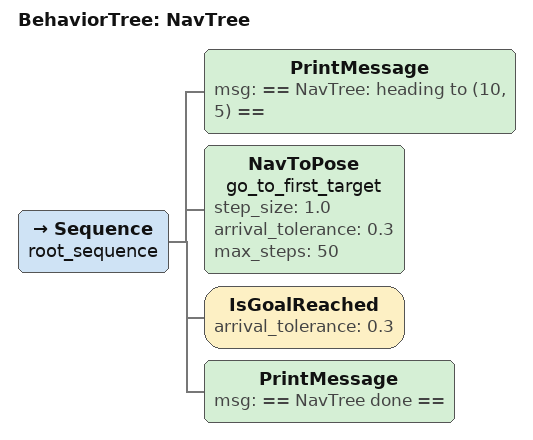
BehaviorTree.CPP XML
<?xml version="1.0" encoding="UTF-8"?>
<root BTCPP_format="3">

    <BehaviorTree ID="NavTree">
        <Sequence name="root_sequence">

            <PrintMessage msg="== NavTree: heading to (10, 5) =="/>

            <NavToPose name="go_to_first_target"
                       step_size="1.0"
                       arrival_tolerance="0.3"
                       max_steps="50"/>

            <IsGoalReached arrival_tolerance="0.3"/>

            <PrintMessage msg="== NavTree done =="/>

        </Sequence>
    </BehaviorTree>

</root>
